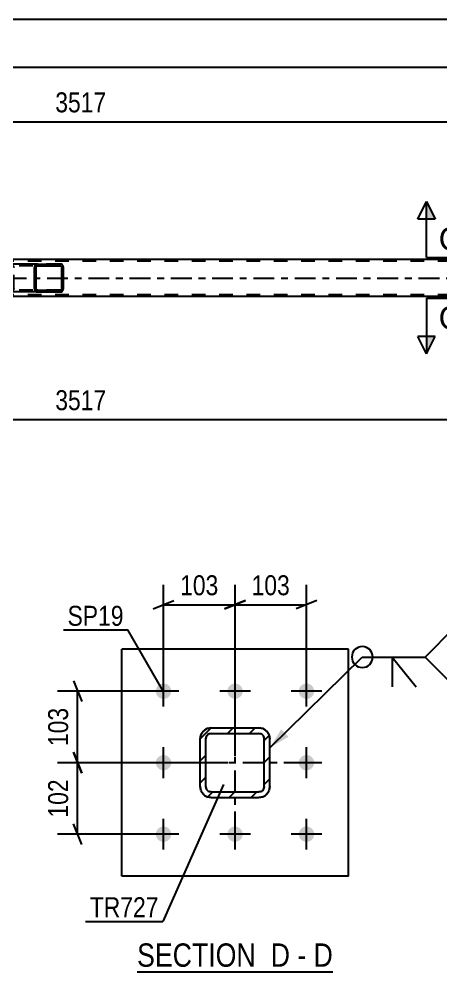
# Model space of a CAD drawing. Header units: millimetres. Extents: x 0 to 841, y 0 to 594.
# Drawn here: x 160 to 220.5, y 141.6 to 278.2 of the extents above; entities that cross this region are included whole.
import ezdxf

# ---------------------------------------------------------------- set-up
doc = ezdxf.new("R2010")
doc.units = ezdxf.units.MM
doc.linetypes.add('DXK_LINE_DOT2', pattern=[3.9198, 1.9599, -1.9599])
doc.linetypes.add('DXK_LINE_DOT3', pattern=[5.9187, 2.979, -0.9799, 0.9799, -0.9799])
doc.styles.add('Arial', font='ARIAL.TTF', dxfattribs={"height": 0.2})
doc.styles.add('Arial Narrow', font='ARIALN.TTF', dxfattribs={"height": 0.2})

# ---------------------------------------------------------------- blocks, each defined once
blk = doc.blocks.new('Unknown-814735583-18 - 6931')
at = {"color": 6, "linetype": 'Continuous'}
blk.add_line((176.93, 141.61), (205, 141.61), dxfattribs=at)
at = {"color": 0, "linetype": 'Continuous'}
for points in [[(195.04, 142.36), (195.04, 145.86), (176.93, 145.86), (176.93, 142.36)], [(198.86, 142.36), (198.86, 145.86), (196.09, 145.86), (196.09, 142.36)], [(201.18, 142.36), (201.18, 145.86), (199.91, 145.86), (199.91, 142.36)], [(205, 142.36), (205, 145.86), (202.23, 145.86), (202.23, 142.36)]]:
    blk.add_wipeout(points, dxfattribs=at)
at = {"color": 7, "linetype": 'Continuous', "style": 'Arial Narrow'}
for s, p in [('SECTION ', (176.93, 142.36)), ('D', (196.09, 142.36)), ('D', (202.23, 142.36)), ('-', (199.91, 142.36))]:
    blk.add_text(s, height=3.34, dxfattribs=at).set_placement(p)
blk = doc.blocks.new('Part-814735583-6944 - 6931')
at = {"color": 2, "linetype": 'Continuous'}
for p, q in [((207.22, 187.86), (174.72, 187.86)), ((174.72, 155.36), (174.72, 187.86)), ((207.22, 155.36), (207.22, 187.86)), ((207.22, 155.36), (174.72, 155.36))]:
    blk.add_line(p, q, dxfattribs=at)
blk = doc.blocks.new('Bolt-814735583-7050 - 6931')
at = {"linetype": 'Continuous'}
for points in [[(180.72, 180.76, -1), (180.72, 182.96, -1)], [(190.97, 180.76, -1), (190.97, 182.96, -1)], [(201.22, 180.76, -1), (201.22, 182.96, -1)], [(180.72, 170.51, -1), (180.72, 172.71, -1)], [(201.22, 170.51, -1), (201.22, 172.71, -1)], [(180.72, 160.26, -1), (180.72, 162.46, -1)], [(190.97, 160.26, -1), (190.97, 162.46, -1)], [(201.22, 160.26, -1), (201.22, 162.46, -1)]]:
    blk.add_hatch(color=1, dxfattribs=at).paths.add_polyline_path(points)
at = {"color": 1, "linetype": 'Continuous'}
for p, q in [((180.72, 179.66), (180.72, 184.06)), ((190.97, 179.66), (190.97, 184.06)), ((201.22, 179.66), (201.22, 184.06)), ((182.92, 181.86), (178.52, 181.86)), ((193.17, 181.86), (188.77, 181.86)), ((203.42, 181.86), (199.02, 181.86)), ((180.72, 169.41), (180.72, 173.81)), ((201.22, 169.41), (201.22, 173.81)), ((182.92, 171.61), (178.52, 171.61)), ((203.42, 171.61), (199.02, 171.61)), ((180.72, 159.16), (180.72, 163.56)), ((190.97, 159.16), (190.97, 163.56)), ((201.22, 159.16), (201.22, 163.56)), ((182.92, 161.36), (178.52, 161.36)), ((193.17, 161.36), (188.77, 161.36)), ((203.42, 161.36), (199.02, 161.36))]:
    blk.add_line(p, q, dxfattribs=at)
blk = doc.blocks.new('Part-814735583-7078 - 6931')
at = {"linetype": 'Continuous'}
h = blk.add_hatch(dxfattribs=at)
h.set_pattern_fill('', scale=0.7, style=0, pattern_type=0)
h.set_pattern_definition([(45, (187.568, 176.6073), (-1.57154, 1.57154), [])])
h.paths.add_polyline_path([(194.37, 176.61), (187.57, 176.61), (186.96, 176.49), (186.44, 176.14), (186.09, 175.62), (185.97, 175.01), (185.97, 168.21), (186.09, 167.6), (186.44, 167.08), (186.96, 166.73), (187.57, 166.61), (194.37, 166.61), (194.98, 166.73), (195.5, 167.08), (195.85, 167.6), (195.97, 168.21), (195.97, 175.01), (195.85, 175.62), (195.5, 176.14), (194.98, 176.49)])
h.paths.add_polyline_path([(195.11, 175.31), (195.17, 175.01), (195.17, 168.21), (195.11, 167.9), (194.93, 167.64), (194.67, 167.47), (194.37, 167.41), (187.57, 167.41), (187.26, 167.47), (187, 167.64), (186.83, 167.9), (186.77, 168.21), (186.77, 175.01), (186.83, 175.31), (187, 175.57), (187.26, 175.75), (187.57, 175.81), (194.37, 175.81), (194.67, 175.75), (194.93, 175.57)])
at = {"color": 7, "linetype": 'DXK_LINE_DOT3'}
for p, q in [((190.97, 161.61), (190.97, 181.61)), ((200.97, 171.61), (180.97, 171.61))]:
    blk.add_line(p, q, dxfattribs=at)
at = {"color": 7, "linetype": 'DXK_LINE_DOT2'}
for p, q in [((186.96, 176.49), (187.57, 176.61)), ((187.57, 176.61), (194.37, 176.61)), ((194.37, 176.61), (194.98, 176.49)), ((185.97, 175.01), (186.09, 175.62)), ((185.97, 168.21), (185.97, 175.01)), ((186.83, 175.31), (186.77, 175.01)), ((186.77, 168.21), (186.77, 175.01)), ((187.57, 175.81), (187.26, 175.75)), ((187.57, 175.81), (194.37, 175.81)), ((194.67, 175.75), (194.37, 175.81)), ((195.17, 175.01), (195.11, 175.31)), ((195.17, 168.21), (195.17, 175.01)), ((195.85, 175.62), (195.97, 175.01)), ((195.97, 168.21), (195.97, 175.01)), ((186.09, 167.6), (185.97, 168.21)), ((186.77, 168.21), (186.83, 167.9)), ((195.11, 167.9), (195.17, 168.21)), ((195.97, 168.21), (195.85, 167.6)), ((187.57, 166.61), (186.96, 166.73)), ((187.26, 167.47), (187.57, 167.41)), ((187.57, 167.41), (194.37, 167.41)), ((194.37, 167.41), (194.67, 167.47)), ((194.98, 166.73), (194.37, 166.61)), ((187.57, 166.61), (194.37, 166.61))]:
    blk.add_line(p, q, dxfattribs=at)
at = {"color": 2, "linetype": 'Continuous'}
for p, q in [((187.57, 176.61), (186.96, 176.49)), ((187.57, 176.61), (194.37, 176.61)), ((194.98, 176.49), (194.37, 176.61)), ((186.09, 175.62), (185.97, 175.01)), ((185.97, 168.21), (185.97, 175.01)), ((186.77, 175.01), (186.83, 175.31)), ((186.77, 168.21), (186.77, 175.01)), ((187.26, 175.75), (187.57, 175.81)), ((187.57, 175.81), (194.37, 175.81)), ((194.37, 175.81), (194.67, 175.75)), ((195.11, 175.31), (195.17, 175.01)), ((195.17, 168.21), (195.17, 175.01)), ((195.97, 175.01), (195.85, 175.62)), ((195.97, 168.21), (195.97, 175.01)), ((185.97, 168.21), (186.09, 167.6)), ((186.83, 167.9), (186.77, 168.21)), ((195.17, 168.21), (195.11, 167.9)), ((195.85, 167.6), (195.97, 168.21)), ((186.96, 166.73), (187.57, 166.61)), ((187.57, 167.41), (187.26, 167.47)), ((187.57, 167.41), (194.37, 167.41)), ((194.67, 167.47), (194.37, 167.41)), ((194.37, 166.61), (194.98, 166.73)), ((187.57, 166.61), (194.37, 166.61))]:
    blk.add_line(p, q, dxfattribs=at)
at = {"color": 7, "linetype": 'DXK_LINE_DOT2'}
for centre, radius, start, end in [((187.57, 175.01), 1.6, 112.5, 157.5), ((194.37, 175.01), 1.6, 22.5, 67.5), ((187.57, 175.01), 0.8, 112.5, 157.5), ((194.37, 175.01), 0.8, 22.5, 67.5), ((187.57, 168.21), 1.6, 202.5, 247.5), ((187.57, 168.21), 0.8, 202.5, 247.5), ((194.37, 168.21), 0.8, 292.5, 337.5), ((194.37, 168.21), 1.6, 292.5, 337.5)]:
    blk.add_arc(centre, radius, start, end, dxfattribs=at)
at = {"color": 2, "linetype": 'Continuous'}
for centre, radius, start, end in [((187.57, 175.01), 1.6, 112.5, 157.5), ((194.37, 175.01), 1.6, 22.5, 67.5), ((187.57, 175.01), 0.8, 112.5, 157.5), ((194.37, 175.01), 0.8, 22.5, 67.5), ((187.57, 168.21), 1.6, 202.5, 247.5), ((187.57, 168.21), 0.8, 202.5, 247.5), ((194.37, 168.21), 0.8, 292.5, 337.5), ((194.37, 168.21), 1.6, 292.5, 337.5)]:
    blk.add_arc(centre, radius, start, end, dxfattribs=at)
blk = doc.blocks.new('Part-814735583-2900 - 2738')
at = {"linetype": 'Continuous'}
h = blk.add_hatch(dxfattribs=at)
h.set_pattern_fill('', scale=0.7, style=0, pattern_type=0)
h.set_pattern_definition([(45, (166.3475, 242.7862), (-1.57154, 1.57154), [])])
h.paths.add_polyline_path([(166.39, 242.6), (166.35, 242.79), (166.24, 242.94), (166.08, 243.05), (165.88, 243.08), (162.7, 243.08), (162.51, 243.05), (162.34, 242.94), (162.23, 242.79), (162.2, 242.6), (162.2, 239.56), (162.23, 239.38), (162.34, 239.22), (162.51, 239.12), (162.7, 239.08), (165.88, 239.08), (166.08, 239.12), (166.24, 239.22), (166.35, 239.38), (166.39, 239.56)])
h.paths.add_polyline_path([(166.12, 239.47), (166.06, 239.39), (165.98, 239.34), (165.88, 239.32), (162.7, 239.32), (162.6, 239.34), (162.52, 239.39), (162.47, 239.47), (162.45, 239.56), (162.45, 242.6), (162.47, 242.69), (162.52, 242.77), (162.6, 242.82), (162.7, 242.84), (165.88, 242.84), (165.98, 242.82), (166.06, 242.77), (166.12, 242.69), (166.13, 242.6), (166.13, 239.56)])
at = {"color": 2, "linetype": 'Continuous'}
for p, q in [((156.13, 242.6), (156.15, 242.79)), ((156.13, 239.56), (156.13, 242.6)), ((156.15, 242.79), (156.21, 242.94)), ((156.21, 242.94), (156.29, 243.05)), ((156.29, 243.05), (156.4, 243.08)), ((162.7, 243.08), (156.4, 243.08)), ((162.23, 242.79), (162.2, 242.6)), ((162.2, 239.56), (162.2, 242.6)), ((162.45, 242.6), (162.47, 242.69)), ((162.45, 239.56), (162.45, 242.6)), ((162.47, 242.69), (162.52, 242.77)), ((162.7, 243.08), (162.51, 243.05)), ((162.52, 242.77), (162.6, 242.82)), ((162.6, 242.82), (162.7, 242.84)), ((162.7, 243.08), (165.88, 243.08)), ((162.7, 242.84), (165.88, 242.84)), ((166.08, 243.05), (165.88, 243.08)), ((165.88, 242.84), (165.98, 242.82)), ((165.98, 242.82), (166.06, 242.77)), ((166.06, 242.77), (166.12, 242.69)), ((166.12, 242.69), (166.13, 242.6)), ((166.13, 239.56), (166.13, 242.6)), ((166.39, 242.6), (166.35, 242.79)), ((166.39, 239.56), (166.39, 242.6)), ((156.15, 239.38), (156.13, 239.56)), ((156.21, 239.22), (156.15, 239.38)), ((156.29, 239.12), (156.21, 239.22)), ((156.4, 239.08), (156.29, 239.12)), ((162.7, 239.08), (156.4, 239.08)), ((162.2, 239.56), (162.23, 239.38)), ((162.47, 239.47), (162.45, 239.56)), ((162.52, 239.39), (162.47, 239.47)), ((162.51, 239.12), (162.7, 239.08)), ((162.6, 239.34), (162.52, 239.39)), ((162.7, 239.32), (162.6, 239.34)), ((162.7, 239.32), (165.88, 239.32)), ((162.7, 239.08), (165.88, 239.08)), ((165.98, 239.34), (165.88, 239.32)), ((165.88, 239.08), (166.08, 239.12)), ((166.06, 239.39), (165.98, 239.34)), ((166.12, 239.47), (166.06, 239.39)), ((166.13, 239.56), (166.12, 239.47)), ((166.35, 239.38), (166.39, 239.56))]:
    blk.add_line(p, q, dxfattribs=at)
at = {"color": 7, "linetype": 'DXK_LINE_DOT2'}
for p, q in [((156.27, 242.69), (156.26, 242.6)), ((156.26, 239.56), (156.26, 242.6)), ((156.3, 242.77), (156.27, 242.69)), ((156.35, 242.82), (156.3, 242.77)), ((156.4, 242.84), (156.35, 242.82)), ((165.88, 242.84), (156.4, 242.84)), ((157.39, 242.84), (157.39, 243.08)), ((158.73, 243.08), (158.93, 243.05)), ((158.83, 242.82), (158.73, 242.84)), ((158.91, 242.77), (158.83, 242.82)), ((158.97, 242.69), (158.91, 242.77)), ((158.98, 242.6), (158.97, 242.69)), ((158.98, 239.56), (158.98, 242.6)), ((159.2, 242.79), (159.24, 242.6)), ((159.24, 239.56), (159.24, 242.6)), ((165.88, 243.08), (162.7, 243.08)), ((156.26, 239.56), (156.27, 239.47)), ((156.27, 239.47), (156.3, 239.39)), ((156.3, 239.39), (156.35, 239.34)), ((156.35, 239.34), (156.4, 239.32)), ((165.88, 239.32), (156.4, 239.32)), ((157.39, 239.08), (157.39, 239.32)), ((158.73, 239.32), (158.83, 239.34)), ((158.93, 239.12), (158.73, 239.08)), ((158.83, 239.34), (158.91, 239.39)), ((158.91, 239.39), (158.97, 239.47)), ((158.97, 239.47), (158.98, 239.56)), ((159.24, 239.56), (159.2, 239.38)), ((165.88, 239.08), (162.7, 239.08))]:
    blk.add_line(p, q, dxfattribs=at)
for centre, start, end in [((158.75, 242.59), 23.8494, 68.8059), ((158.75, 239.58), 291.1941, 336.1506)]:
    blk.add_arc(centre, 0.492, start, end, dxfattribs=at)
at = {"color": 2, "linetype": 'Continuous'}
for centre, start, end in [((162.68, 242.59), 111.1941, 156.1506), ((165.9, 242.59), 23.8494, 68.8059), ((162.68, 239.58), 203.8494, 248.8059), ((165.9, 239.58), 291.1941, 336.1506)]:
    blk.add_arc(centre, 0.492, start, end, dxfattribs=at)
blk = doc.blocks.new('Part-814735583-2967 - 2738')
at = {"color": 7, "linetype": 'DXK_LINE_DOT2'}
for p, q in [((762.93, 243.48), (98.59, 243.48)), ((762.93, 238.68), (98.59, 238.68))]:
    blk.add_line(p, q, dxfattribs=at)
at = {"color": 2, "linetype": 'Continuous'}
for p, q in [((238.41, 243.72), (99.93, 243.72)), ((238.41, 238.44), (99.93, 238.44))]:
    blk.add_line(p, q, dxfattribs=at)
at = {"color": 7, "linetype": 'DXK_LINE_DOT3'}
blk.add_line((98.92, 241.08), (762.93, 241.08), dxfattribs=at)
blk = doc.blocks.new('StraightDimension-814735583-7132 - 6931')
at = {"color": 7, "linetype": 'Continuous'}
for p, q in [((180.72, 182.86), (180.72, 197.11)), ((190.97, 172.61), (190.97, 197.11)), ((179.22, 193.66), (182.22, 194.86)), ((180.72, 194.26), (190.97, 194.26)), ((192.47, 194.86), (189.47, 193.66))]:
    blk.add_line(p, q, dxfattribs=at)
at = {"color": 0}
blk.add_wipeout([(189.19, 195.01), (189.19, 199.21), (182.5, 199.21), (182.5, 195.01)], dxfattribs=at)
at = {"color": 3, "style": 'Arial Narrow'}
blk.add_text('103', height=2.863, dxfattribs=at).set_placement((183.1, 195.61))
blk = doc.blocks.new('StraightDimension-814735583-7114 - 6931')
at = {"color": 7, "linetype": 'Continuous'}
for p, q in [((167.79, 183.36), (168.99, 180.36)), ((179.72, 181.86), (165.54, 181.86)), ((168.39, 171.61), (168.39, 181.86)), ((168.99, 170.11), (167.79, 173.11)), ((189.97, 171.61), (165.54, 171.61))]:
    blk.add_line(p, q, dxfattribs=at)
at = {"color": 0}
blk.add_wipeout([(167.64, 180.07), (163.44, 180.07), (163.44, 173.39), (167.64, 173.39)], dxfattribs=at)
at = {"color": 3, "style": 'Arial Narrow'}
blk.add_text('103', height=2.863, rotation=90.0002, dxfattribs=at).set_placement((167.04, 173.99))
blk = doc.blocks.new('StraightDimension-814735583-7097 - 6931')
at = {"color": 7, "linetype": 'Continuous'}
for p, q in [((167.79, 173.11), (168.99, 170.11)), ((189.97, 171.61), (165.54, 171.61)), ((168.39, 161.36), (168.39, 171.61)), ((168.99, 159.86), (167.79, 162.86)), ((179.72, 161.36), (165.54, 161.36))]:
    blk.add_line(p, q, dxfattribs=at)
at = {"color": 0}
blk.add_wipeout([(167.64, 169.82), (163.44, 169.82), (163.44, 163.14), (167.64, 163.14)], dxfattribs=at)
at = {"color": 3, "style": 'Arial Narrow'}
blk.add_text('102', height=2.863, rotation=90.0002, dxfattribs=at).set_placement((167.04, 163.74))
blk = doc.blocks.new('StraightDimension-814735583-7149 - 6931')
at = {"color": 7, "linetype": 'Continuous'}
for p, q in [((190.97, 172.61), (190.97, 197.11)), ((201.22, 182.86), (201.22, 197.11)), ((189.47, 193.66), (192.47, 194.86)), ((190.97, 194.26), (201.22, 194.26)), ((202.72, 194.86), (199.72, 193.66))]:
    blk.add_line(p, q, dxfattribs=at)
at = {"color": 0}
blk.add_wipeout([(199.44, 195.01), (199.44, 199.21), (192.75, 199.21), (192.75, 195.01)], dxfattribs=at)
at = {"color": 3, "style": 'Arial Narrow'}
blk.add_text('103', height=2.863, dxfattribs=at).set_placement((193.35, 195.61))
blk = doc.blocks.new('StraightDimension-814735583-10691 - 2738')
at = {"color": 7, "linetype": 'Continuous'}
for p, q in [((98.51, 244.1), (98.51, 266.33)), ((239.21, 253.12), (239.21, 266.33)), ((100.01, 264.08), (97.01, 262.88)), ((237.71, 262.88), (240.71, 264.08)), ((98.51, 263.48), (239.21, 263.48))]:
    blk.add_line(p, q, dxfattribs=at)
at = {"color": 0}
blk.add_wipeout([(173.12, 264.23), (173.12, 268.43), (164.6, 268.43), (164.6, 264.23)], dxfattribs=at)
at = {"color": 3, "style": 'Arial Narrow'}
blk.add_text('3517', height=2.863, dxfattribs=at).set_placement((165.2, 264.83))
blk = doc.blocks.new('StraightDimension-814735583-3152 - 2738')
at = {"color": 7, "linetype": 'Continuous'}
blk.add_line((97.92, 278.2), (773.79, 278.2), dxfattribs=at)
blk = doc.blocks.new('StraightDimension-814735583-7458 - 2738')
at = {"color": 7, "linetype": 'Continuous'}
blk.add_line((97.92, 271.32), (773.15, 271.32), dxfattribs=at)
blk = doc.blocks.new('StraightDimension-814735583-10769 - 2738')
at = {"color": 7, "linetype": 'Continuous'}
for p, q in [((98.51, 237.92), (98.51, 214.74)), ((239.21, 229.04), (239.21, 212.18)), ((100.01, 221.39), (97.01, 220.19)), ((237.71, 220.19), (240.71, 221.39)), ((98.51, 220.79), (239.21, 220.79))]:
    blk.add_line(p, q, dxfattribs=at)
at = {"color": 0}
blk.add_wipeout([(173.12, 221.54), (173.12, 225.74), (164.6, 225.74), (164.6, 221.54)], dxfattribs=at)
at = {"color": 3, "style": 'Arial Narrow'}
blk.add_text('3517', height=2.863, dxfattribs=at).set_placement((165.2, 222.14))
at = {"color": 0, "linetype": 'Continuous'}
for points in [[(238.61, 220.09), (234.41, 220.09), (234.41, 211.58), (238.61, 211.58)], [(97.91, 219.55), (93.71, 219.55), (93.71, 214.69), (97.91, 214.69)]]:
    blk.add_wipeout(points, dxfattribs=at)
at = {"color": 3, "linetype": 'Continuous', "style": 'Arial Narrow'}
for s, p in [('10', (97.31, 215.29)), ('3507', (238.01, 212.18))]:
    blk.add_text(s, height=2.863, rotation=90.0002, dxfattribs=at).set_placement(p)
blk = doc.blocks.new('Mark-814735583-6940 - 6931')
at = {"color": 0}
blk.add_wipeout([(175, 191.23), (175, 194.23), (166.96, 194.23), (166.96, 191.23)], dxfattribs=at)
blk.add_wipeout([(175, 191.23), (175, 194.23), (166.96, 194.23), (166.96, 191.23)], dxfattribs=at)
at = {"color": 30, "linetype": 'Continuous'}
for p in [(166.36, 190.63), (180.6, 181.97)]:
    blk.add_line(p, (175.6, 190.63), dxfattribs=at)
at = {"color": 3, "style": 'Arial Narrow'}
blk.add_text('SP19', height=2.863, dxfattribs=at).set_placement((166.96, 191.23))
blk = doc.blocks.new('Mark-814735583-7074 - 6931')
at = {"color": 0}
blk.add_wipeout([(180.01, 149.46), (180.01, 152.46), (170.15, 152.46), (170.15, 149.46)], dxfattribs=at)
blk.add_wipeout([(180.01, 149.46), (180.01, 152.46), (170.15, 152.46), (170.15, 149.46)], dxfattribs=at)
at = {"color": 30, "linetype": 'Continuous'}
for p in [(189.33, 168.46), (169.55, 148.86)]:
    blk.add_line(p, (180.61, 148.86), dxfattribs=at)
at = {"color": 3, "style": 'Arial Narrow'}
blk.add_text('TR727', height=2.863, dxfattribs=at).set_placement((170.15, 149.46))
blk = doc.blocks.new('WeldMark-814735583-7166 - 6931')
at = {"linetype": 'Continuous'}
blk.add_hatch(color=30, dxfattribs=at).paths.add_polyline_path([(198.64, 175.32), (195.97, 173.76), (197.59, 176.4)])
at = {"color": 30, "linetype": 'Continuous'}
for p, q in [((195.97, 173.76), (209.22, 186.75)), ((209.22, 186.75), (218.22, 186.75))]:
    blk.add_line(p, q, dxfattribs=at)
at = {"color": 3, "linetype": 'Continuous'}
for q in [(216.94, 182.47), (213.51, 182.47)]:
    blk.add_line((213.51, 186.75), q, dxfattribs=at)
for start, end in [(90, 270), (270, 90)]:
    blk.add_arc((209.22, 186.75), 1.5, start, end, dxfattribs=at)
at = {"color": 0, "linetype": 'Continuous'}
blk.add_wipeout([(229.6, 185.85), (229.6, 188.85), (221.82, 188.85), (221.82, 185.85)], dxfattribs=at)
blk.add_wipeout([(229.6, 185.85), (229.6, 188.85), (221.82, 188.85), (221.82, 185.85)], dxfattribs=at)
at = {"color": 3, "linetype": 'Continuous'}
for q in [(222.51, 191.04), (222.51, 182.47)]:
    blk.add_line((218.22, 186.75), q, dxfattribs=at)
at = {"color": 3, "linetype": 'Continuous', "style": 'Arial'}
blk.add_text('TYP', height=2.865, dxfattribs=at).set_placement((221.82, 185.85))
blk = doc.blocks.new('SectionMark-814735583-3252 - 2738')
at = {"linetype": 'Continuous'}
for points in [[(218.41, 232.71), (219.66, 232.71), (218.41, 230.21)], [(263.42, 232.71), (264.67, 232.71), (264.67, 230.21)]]:
    blk.add_hatch(color=6, dxfattribs=at).paths.add_polyline_path(points)
at = {"color": 6, "linetype": 'Continuous'}
for p, q in [((218.41, 238.21), (226.41, 238.21)), ((218.41, 238.21), (218.41, 230.21)), ((264.67, 238.21), (256.67, 238.21)), ((264.67, 238.21), (264.67, 230.21)), ((218.41, 230.21), (217.16, 232.71)), ((219.66, 232.71), (217.16, 232.71)), ((218.41, 230.21), (219.66, 232.71)), ((263.42, 232.71), (265.92, 232.71)), ((264.67, 230.21), (263.42, 232.71)), ((265.92, 232.71), (264.67, 230.21))]:
    blk.add_line(p, q, dxfattribs=at)
at = {"color": 0, "linetype": 'Continuous'}
for points in [[(223.79, 233.71), (223.79, 237.21), (220.16, 237.21), (220.16, 233.71)], [(262.92, 233.71), (262.92, 237.21), (259.29, 237.21), (259.29, 233.71)]]:
    blk.add_wipeout(points, dxfattribs=at)
at = {"color": 3, "linetype": 'Continuous', "style": 'Arial'}
for p in [(220.16, 233.71), (259.29, 233.71)]:
    blk.add_text('G', height=3.34, dxfattribs=at).set_placement(p)
blk = doc.blocks.new('SectionMark-814735583-3256 - 2738')
at = {"linetype": 'Continuous'}
for points in [[(219.67, 249.53), (218.42, 249.53), (218.42, 252.03)], [(264.31, 249.53), (263.06, 249.53), (264.31, 252.03)]]:
    blk.add_hatch(color=6, dxfattribs=at).paths.add_polyline_path(points)
at = {"color": 6, "linetype": 'Continuous'}
for p, q in [((217.17, 249.53), (218.42, 252.03)), ((218.42, 244.03), (218.42, 252.03)), ((218.42, 252.03), (219.67, 249.53)), ((264.31, 252.03), (263.06, 249.53)), ((264.31, 244.03), (264.31, 252.03)), ((264.31, 252.03), (265.56, 249.53)), ((219.67, 249.53), (217.17, 249.53)), ((263.06, 249.53), (265.56, 249.53)), ((218.42, 244.03), (226.42, 244.03)), ((264.31, 244.03), (256.31, 244.03))]:
    blk.add_line(p, q, dxfattribs=at)
at = {"color": 0, "linetype": 'Continuous'}
for points in [[(223.8, 245.03), (223.8, 248.53), (220.17, 248.53), (220.17, 245.03)], [(262.56, 245.03), (262.56, 248.53), (258.93, 248.53), (258.93, 245.03)]]:
    blk.add_wipeout(points, dxfattribs=at)
at = {"color": 3, "linetype": 'Continuous', "style": 'Arial'}
for p in [(220.17, 245.03), (258.93, 245.03)]:
    blk.add_text('G', height=3.34, dxfattribs=at).set_placement(p)

msp = doc.modelspace()

# ---------------------------------------------------------------- block references
for name in ['Part-814735583-2967 - 2738', 'Part-814735583-2900 - 2738', 'Part-814735583-6944 - 6931', 'Bolt-814735583-7050 - 6931', 'Part-814735583-7078 - 6931', 'Unknown-814735583-18 - 6931']:
    msp.add_blockref(name, (0, 0))

# ---------------------------------------------------------------- next in the draw order: block references
for name in ['StraightDimension-814735583-10691 - 2738', 'StraightDimension-814735583-10769 - 2738', 'StraightDimension-814735583-7132 - 6931']:
    msp.add_blockref(name, (0, 0))

# ---------------------------------------------------------------- next in the draw order: block references
for name in ['StraightDimension-814735583-3152 - 2738', 'SectionMark-814735583-3252 - 2738', 'StraightDimension-814735583-7114 - 6931']:
    msp.add_blockref(name, (0, 0))

# ---------------------------------------------------------------- next in the draw order: block references
for name in ['StraightDimension-814735583-7458 - 2738', 'Mark-814735583-6940 - 6931', 'StraightDimension-814735583-7097 - 6931']:
    msp.add_blockref(name, (0, 0))

# ---------------------------------------------------------------- next in the draw order: block references
for name in ['SectionMark-814735583-3256 - 2738', 'StraightDimension-814735583-7149 - 6931', 'Mark-814735583-7074 - 6931']:
    msp.add_blockref(name, (0, 0))

# ---------------------------------------------------------------- next in the draw order: block references
msp.add_blockref('WeldMark-814735583-7166 - 6931', (0, 0))

doc.saveas('drawing.dxf')
